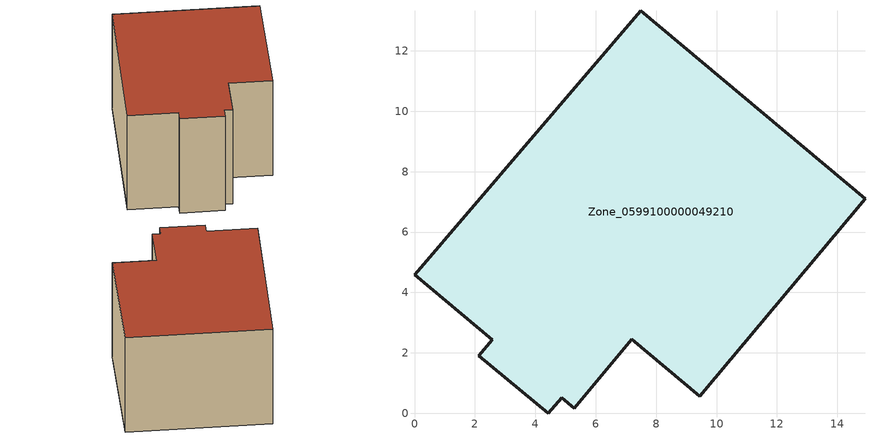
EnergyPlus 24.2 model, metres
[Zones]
Zone_0599100000049210
 floor ground (C_G): 14.91,7.1 9.45,0.57 7.19,2.45 5.29,0.17 4.87,0.51 4.42,0 2.13,1.9 2.58,2.43 0,4.59 7.49,13.33 z0
 wall outside (C_F): 4.42,0 4.87,0.51 5.29,0.17 7.19,2.45 9.45,0.57 14.91,7.1 7.49,13.33 0,4.59 2.58,2.43 2.13,1.9 4.42,0 z0:7.52
 roof outside (C_R): 14.91,7.1 7.49,13.33 0,4.59 2.58,2.43 2.13,1.9 4.42,0 4.87,0.51 5.29,0.17 7.19,2.45 9.45,0.57 z7.52
[BUILDING]
Pand.0599100000049210: North Axis=0; Terrain=City; Loads Convergence Tolerance Value=0.04; Temperature Convergence Tolerance Value=0.4; Solar Distribution=FullExterior; Maximum Number of Warmup Days=25; Minimum Number of Warmup Days=1
[Site:Location]
Rotterdam.The.Hague.AP_ZH_NLD Design_Conditions: Latitude=51.96; Longitude=4.45; Time Zone=1; Elevation=-4.5
[SITE:GROUNDTEMPERATURE:BUILDINGSURFACE]
18, 18, 18, 18, 18, 18, 18, 18, 18, 18, 18, 18
[MATERIAL] Thermal Absorptance=0.9; Solar Absorptance=0.7; Visible Absorptance=0.7
Name | Roughness | Thickness | Conductivity | Density | Specific Heat
G.TC.1946-1964 | MediumSmooth | 0.15 | 1 | 540 | 1210
F.TC.1946-1964 | Rough | 0.3 | 0.857143 | 1920 | 840
R.TC.1946-1964 | MediumRough | 0.2 | 0.235294 | 1500 | 1000
[CONSTRUCTION]
C_G: G.TC.1946-1964
C_F: F.TC.1946-1964
C_R: R.TC.1946-1964
[ZONE]
Zone_0599100000049210: Type=1; Multiplier=1; Ceiling Height=Autocalculate; Volume=Autocalculate; Floor Area=autocalculate; Part of Total Floor Area=Yes
[ZONEINFILTRATION:DESIGNFLOWRATE]
Infil_Zone_0599100000049210: Zone or ZoneList or Space or SpaceList=Zone_0599100000049210; Schedule=AlwaysOn; Design Flow Rate Calculation Method=Flow/Area; Flow Rate per Floor Area=0.003; Constant Term Coefficient=1; Temperature Term Coefficient=0; Velocity Term Coefficient=0; Velocity Squared Term Coefficient=0
[HVACTEMPLATE:ZONE:IDEALLOADSAIRSYSTEM]
Zone_0599100000049210: Maximum Heating Supply Air Temperature=50; Minimum Cooling Supply Air Temperature=13; Maximum Heating Supply Air Humidity Ratio=0.0156; Minimum Cooling Supply Air Humidity Ratio=0.0077; Heating Limit=NoLimit; Cooling Limit=NoLimit; Dehumidification Control Type=ConstantSensibleHeatRatio; Cooling Sensible Heat Ratio=0.7; Dehumidification Setpoint=60; Humidification Control Type=None; Humidification Setpoint=30; Outdoor Air Method=None; Outdoor Air Flow Rate per Person=0.00944; Outdoor Air Flow Rate per Zone Floor Area=0; Outdoor Air Flow Rate per Zone=0; Demand Controlled Ventilation Type=None; Outdoor Air Economizer Type=NoEconomizer; Heat Recovery Type=None; Sensible Heat Recovery Effectiveness=0.7; Latent Heat Recovery Effectiveness=0.65
[ZONECONTROL:THERMOSTAT]
ThermostatControl_Zone_0599100000049210: Zone or ZoneList=Zone_0599100000049210; Control Type Schedule=DualSetpointControlType; Control 1=Thermostat_Zone_0599100000049210; Temperature Difference Between Cutout And Setpoint=0
[THERMOSTATSETPOINT:DUALSETPOINT]
Thermostat_Zone_0599100000049210: Heating Setpoint Temperature Schedule=HeatingSetpoint_Zone_0599100000049210; Cooling Setpoint Temperature Schedule=CoolingSetpoint_Zone_0599100000049210
[SCHEDULE:COMPACT]
HeatingSetpoint_Zone_0599100000049210: Through: 12/31, For: AllDays, Until: 24:00, 21
CoolingSetpoint_Zone_0599100000049210: Through: 12/31, For: AllDays, Until: 24:00, 24
DualSetpointControlType: Through: 12/31, For: AllDays, Until: 24:00, 4
AlwaysOn: Through: 12/31, For: AllDays, Until: 24:00, 1
